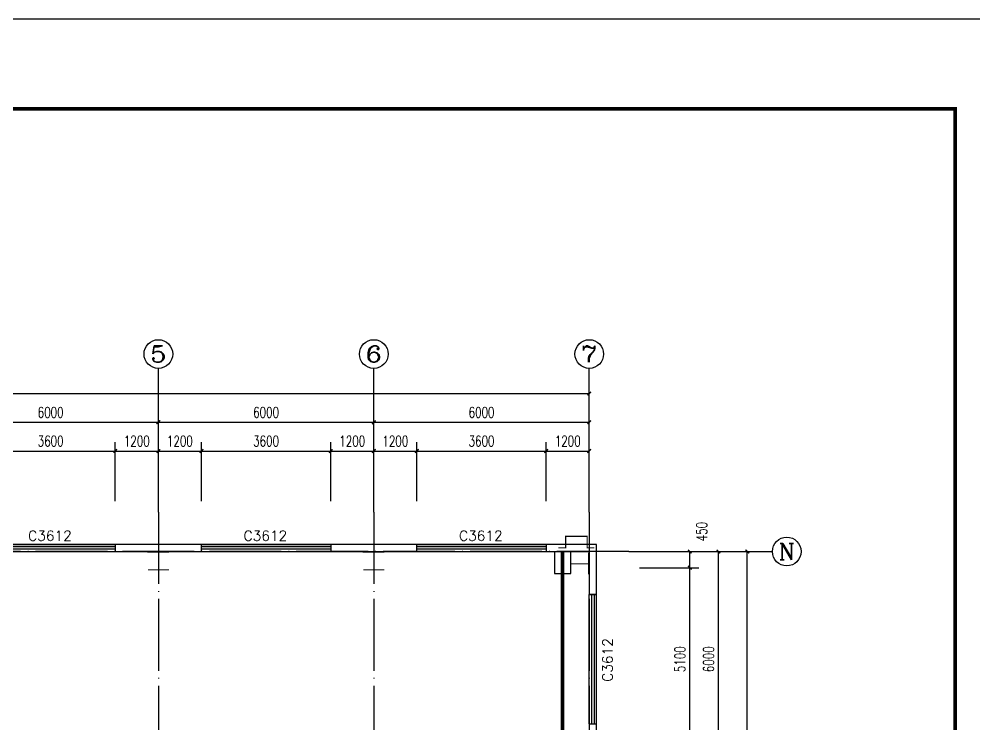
# Model space of a CAD drawing. Extents: x 683431 to 951238, y -788560 to -543702.
# Drawn here: x 854736 to 881327, y -634378 to -614750 of the extents above; entities that cross this region are included whole.
import ezdxf
from ezdxf.enums import TextEntityAlignment as Align

# ---------------------------------------------------------------- set-up
doc = ezdxf.new("R2010")
doc.units = 0
doc.header["$LTSCALE"] = 1000
doc.header["$MEASUREMENT"] = 0
doc.linetypes.add('CENTER', pattern=[50.8, 31.75, -6.35, 6.35, -6.35])
doc.linetypes.add('DOTE', pattern=[2.42, 2, -0.2, 0.02, -0.2])
for name, color, linetype in [('3', 3, 'CENTER'), ('AXIS', 3, 'Continuous'), ('AXIS_TEXT', 7, 'Continuous'), ('DOTE', 1, 'Continuous'), ('GROUND', 2, 'Continuous'), ('PUB_TITLE', 4, 'Continuous'), ('WALL', 7, 'Continuous'), ('WINDOW', 4, 'Continuous'), ('WINDOW_TEXT', 7, 'Continuous')]:
    doc.layers.add(name, color=color, linetype=linetype)
doc.styles.add('_TCH_AXIS', font='COMPLEX', dxfattribs={"bigfont": 'GBCBIG'})
doc.styles.add('_TCH_DIM_T3', font='SIMPLEX', dxfattribs={"width": 0.705882, "bigfont": 'GBCBIG'})
doc.styles.add('_TCH_WINDOW', font='simplex_.ttf', dxfattribs={"height": 3.5, "bigfont": 'GBCBIG'})
doc.styles.add('COMPLEX', font='COMPLEX')
doc.dimstyles.new('_TCH_ARCH&&100', dxfattribs={"dimtxt": 297.5, "dimasz": 100, "dimexe": 250, "dimexo": 300, "dimgap": 126.25, "dimtad": 1, "dimdec": 0, "dimzin": 0, "dimdsep": 46, "dimtxsty": '_TCH_DIM_T3', "dimblk": 'ARCHTICK', "dimcen": 0.09, "dimazin": 2, "dimtfac": 1, "dimtdec": 0, "dimtix": 1, "dimtmove": 2, "dimatfit": 3, "dimfxl": 0, "dimtolj": 1, "dimtzin": 0, "dimarcsym": 0})

# ---------------------------------------------------------------- blocks, each defined once
blk = doc.blocks.new('_ArchTick')
at = {"color": 0, "linetype": 'ByBlock', "const_width": 0.4}
blk.add_lwpolyline([(-0.5, -0.5), (0.5, 0.5)], dxfattribs=at)
blk = doc.blocks.new('*D223')
at = {"layer": 'AXIS', "color": 0, "lineweight": -2}
for p, q in [((872015, -630028), (873665, -630028)), ((873415, -635128), (873415, -630028)), ((872015, -635128), (873665, -635128))]:
    blk.add_line(p, q, dxfattribs=at)
at = {"layer": 'Defpoints', "color": 0}
for p in [(871715, -630028), (873415, -630028), (871715, -635128)]:
    blk.add_point(p, dxfattribs=at)
at = {"layer": 'AXIS', "color": 0, "lineweight": -2, "xscale": 100, "yscale": 100, "zscale": 100}
for p, rotation in [((873415, -630028), 90), ((873415, -635128), 270)]:
    blk.add_blockref('_ArchTick', p, dxfattribs=dict(at, rotation=rotation))
at = {"layer": 'AXIS', "color": 0, "insert": (873140, -632578), "char_height": 297.5, "attachment_point": 5, "rotation": 90, "style": '_TCH_DIM_T3'}
blk.add_mtext('\\A1;5100', dxfattribs=at)
blk = doc.blocks.new('*D224')
at = {"layer": 'AXIS', "color": 0, "lineweight": -2}
for p, q in [((872015, -629578), (873665, -629578)), ((873415, -630028), (873415, -629578)), ((872015, -630028), (873665, -630028))]:
    blk.add_line(p, q, dxfattribs=at)
at = {"layer": 'Defpoints', "color": 0}
for p in [(871715, -629578), (873415, -629578), (871715, -630028)]:
    blk.add_point(p, dxfattribs=at)
at = {"layer": 'AXIS', "color": 0, "lineweight": -2, "xscale": 100, "yscale": 100, "zscale": 100}
for p, rotation in [((873415, -629578), 90), ((873415, -630028), 270)]:
    blk.add_blockref('_ArchTick', p, dxfattribs=dict(at, rotation=rotation))
at = {"layer": 'AXIS', "color": 0, "insert": (873748, -629023), "char_height": 297.5, "attachment_point": 5, "rotation": 90, "style": '_TCH_DIM_T3'}
blk.add_mtext('\\A1;450', dxfattribs=at)
blk = doc.blocks.new('*D253')
at = {"layer": 'AXIS', "color": 0, "lineweight": -2}
for p, q in [((853815, -628178), (853815, -626528)), ((857415, -628178), (857415, -626528)), ((853815, -626778), (857415, -626778))]:
    blk.add_line(p, q, dxfattribs=at)
at = {"layer": 'Defpoints', "color": 0}
for p in [(857415, -626778), (853815, -628478), (857415, -628478)]:
    blk.add_point(p, dxfattribs=at)
at = {"layer": 'AXIS', "color": 0, "lineweight": -2, "xscale": 100, "yscale": 100, "zscale": 100, "rotation": 180}
blk.add_blockref('_ArchTick', (853815, -626778), dxfattribs=at)
at = {"layer": 'AXIS', "color": 0, "lineweight": -2, "xscale": 100, "yscale": 100, "zscale": 100}
blk.add_blockref('_ArchTick', (857415, -626778), dxfattribs=at)
at = {"layer": 'AXIS', "color": 0, "insert": (855615, -626503), "char_height": 297.5, "attachment_point": 5, "style": '_TCH_DIM_T3'}
blk.add_mtext('\\A1;3600', dxfattribs=at)
blk = doc.blocks.new('*D254')
at = {"layer": 'AXIS', "color": 0, "lineweight": -2}
for p, q in [((857415, -628178), (857415, -626528)), ((858615, -628178), (858615, -626528)), ((857415, -626778), (858615, -626778))]:
    blk.add_line(p, q, dxfattribs=at)
at = {"layer": 'Defpoints', "color": 0}
for p in [(858615, -626778), (857415, -628478), (858615, -628478)]:
    blk.add_point(p, dxfattribs=at)
at = {"layer": 'AXIS', "color": 0, "lineweight": -2, "xscale": 100, "yscale": 100, "zscale": 100, "rotation": 180}
blk.add_blockref('_ArchTick', (857415, -626778), dxfattribs=at)
at = {"layer": 'AXIS', "color": 0, "lineweight": -2, "xscale": 100, "yscale": 100, "zscale": 100}
blk.add_blockref('_ArchTick', (858615, -626778), dxfattribs=at)
at = {"layer": 'AXIS', "color": 0, "insert": (858015, -626503), "char_height": 297.5, "attachment_point": 5, "style": '_TCH_DIM_T3'}
blk.add_mtext('\\A1;1200', dxfattribs=at)
blk = doc.blocks.new('*D255')
at = {"layer": 'AXIS', "color": 0, "lineweight": -2}
for p, q in [((858615, -628178), (858615, -626528)), ((859815, -628178), (859815, -626528)), ((858615, -626778), (859815, -626778))]:
    blk.add_line(p, q, dxfattribs=at)
at = {"layer": 'Defpoints', "color": 0}
for p in [(859815, -626778), (858615, -628478), (859815, -628478)]:
    blk.add_point(p, dxfattribs=at)
at = {"layer": 'AXIS', "color": 0, "lineweight": -2, "xscale": 100, "yscale": 100, "zscale": 100, "rotation": 180}
blk.add_blockref('_ArchTick', (858615, -626778), dxfattribs=at)
at = {"layer": 'AXIS', "color": 0, "lineweight": -2, "xscale": 100, "yscale": 100, "zscale": 100}
blk.add_blockref('_ArchTick', (859815, -626778), dxfattribs=at)
at = {"layer": 'AXIS', "color": 0, "insert": (859215, -626503), "char_height": 297.5, "attachment_point": 5, "style": '_TCH_DIM_T3'}
blk.add_mtext('\\A1;1200', dxfattribs=at)
blk = doc.blocks.new('*D256')
at = {"layer": 'AXIS', "color": 0, "lineweight": -2}
for p, q in [((859815, -628178), (859815, -626528)), ((863415, -628178), (863415, -626528)), ((859815, -626778), (863415, -626778))]:
    blk.add_line(p, q, dxfattribs=at)
at = {"layer": 'Defpoints', "color": 0}
for p in [(863415, -626778), (859815, -628478), (863415, -628478)]:
    blk.add_point(p, dxfattribs=at)
at = {"layer": 'AXIS', "color": 0, "lineweight": -2, "xscale": 100, "yscale": 100, "zscale": 100, "rotation": 180}
blk.add_blockref('_ArchTick', (859815, -626778), dxfattribs=at)
at = {"layer": 'AXIS', "color": 0, "lineweight": -2, "xscale": 100, "yscale": 100, "zscale": 100}
blk.add_blockref('_ArchTick', (863415, -626778), dxfattribs=at)
at = {"layer": 'AXIS', "color": 0, "insert": (861615, -626503), "char_height": 297.5, "attachment_point": 5, "style": '_TCH_DIM_T3'}
blk.add_mtext('\\A1;3600', dxfattribs=at)
blk = doc.blocks.new('*D257')
at = {"layer": 'AXIS', "color": 0, "lineweight": -2}
for p, q in [((863415, -628178), (863415, -626528)), ((864615, -628178), (864615, -626528)), ((863415, -626778), (864615, -626778))]:
    blk.add_line(p, q, dxfattribs=at)
at = {"layer": 'Defpoints', "color": 0}
for p in [(864615, -626778), (863415, -628478), (864615, -628478)]:
    blk.add_point(p, dxfattribs=at)
at = {"layer": 'AXIS', "color": 0, "lineweight": -2, "xscale": 100, "yscale": 100, "zscale": 100, "rotation": 180}
blk.add_blockref('_ArchTick', (863415, -626778), dxfattribs=at)
at = {"layer": 'AXIS', "color": 0, "lineweight": -2, "xscale": 100, "yscale": 100, "zscale": 100}
blk.add_blockref('_ArchTick', (864615, -626778), dxfattribs=at)
at = {"layer": 'AXIS', "color": 0, "insert": (864015, -626503), "char_height": 297.5, "attachment_point": 5, "style": '_TCH_DIM_T3'}
blk.add_mtext('\\A1;1200', dxfattribs=at)
blk = doc.blocks.new('*D258')
at = {"layer": 'AXIS', "color": 0, "lineweight": -2}
for p, q in [((864615, -628178), (864615, -626528)), ((865815, -628178), (865815, -626528)), ((864615, -626778), (865815, -626778))]:
    blk.add_line(p, q, dxfattribs=at)
at = {"layer": 'Defpoints', "color": 0}
for p in [(865815, -626778), (864615, -628478), (865815, -628478)]:
    blk.add_point(p, dxfattribs=at)
at = {"layer": 'AXIS', "color": 0, "lineweight": -2, "xscale": 100, "yscale": 100, "zscale": 100, "rotation": 180}
blk.add_blockref('_ArchTick', (864615, -626778), dxfattribs=at)
at = {"layer": 'AXIS', "color": 0, "lineweight": -2, "xscale": 100, "yscale": 100, "zscale": 100}
blk.add_blockref('_ArchTick', (865815, -626778), dxfattribs=at)
at = {"layer": 'AXIS', "color": 0, "insert": (865215, -626503), "char_height": 297.5, "attachment_point": 5, "style": '_TCH_DIM_T3'}
blk.add_mtext('\\A1;1200', dxfattribs=at)
blk = doc.blocks.new('*D259')
at = {"layer": 'AXIS', "color": 0, "lineweight": -2}
for p, q in [((865815, -628178), (865815, -626528)), ((869415, -628178), (869415, -626528)), ((865815, -626778), (869415, -626778))]:
    blk.add_line(p, q, dxfattribs=at)
at = {"layer": 'Defpoints', "color": 0}
for p in [(869415, -626778), (865815, -628478), (869415, -628478)]:
    blk.add_point(p, dxfattribs=at)
at = {"layer": 'AXIS', "color": 0, "lineweight": -2, "xscale": 100, "yscale": 100, "zscale": 100, "rotation": 180}
blk.add_blockref('_ArchTick', (865815, -626778), dxfattribs=at)
at = {"layer": 'AXIS', "color": 0, "lineweight": -2, "xscale": 100, "yscale": 100, "zscale": 100}
blk.add_blockref('_ArchTick', (869415, -626778), dxfattribs=at)
at = {"layer": 'AXIS', "color": 0, "insert": (867615, -626503), "char_height": 297.5, "attachment_point": 5, "style": '_TCH_DIM_T3'}
blk.add_mtext('\\A1;3600', dxfattribs=at)
blk = doc.blocks.new('*D260')
at = {"layer": 'AXIS', "color": 0, "lineweight": -2}
for p, q in [((869415, -628178), (869415, -626528)), ((870615, -628178), (870615, -626528)), ((869415, -626778), (870615, -626778))]:
    blk.add_line(p, q, dxfattribs=at)
at = {"layer": 'Defpoints', "color": 0}
for p in [(870615, -626778), (869415, -628478), (870615, -628478)]:
    blk.add_point(p, dxfattribs=at)
at = {"layer": 'AXIS', "color": 0, "lineweight": -2, "xscale": 100, "yscale": 100, "zscale": 100, "rotation": 180}
blk.add_blockref('_ArchTick', (869415, -626778), dxfattribs=at)
at = {"layer": 'AXIS', "color": 0, "lineweight": -2, "xscale": 100, "yscale": 100, "zscale": 100}
blk.add_blockref('_ArchTick', (870615, -626778), dxfattribs=at)
at = {"layer": 'AXIS', "color": 0, "insert": (870015, -626503), "char_height": 297.5, "attachment_point": 5, "style": '_TCH_DIM_T3'}
blk.add_mtext('\\A1;1200', dxfattribs=at)
blk = doc.blocks.new('*D285')
at = {"layer": 'AXIS', "color": 0, "lineweight": -2}
for p, q in [((872015, -629578), (874465, -629578)), ((874215, -635578), (874215, -629578)), ((872015, -635578), (874465, -635578))]:
    blk.add_line(p, q, dxfattribs=at)
at = {"layer": 'Defpoints', "color": 0}
for p in [(871715, -629578), (874215, -629578), (871715, -635578)]:
    blk.add_point(p, dxfattribs=at)
at = {"layer": 'AXIS', "color": 0, "lineweight": -2, "xscale": 100, "yscale": 100, "zscale": 100}
for p, rotation in [((874215, -629578), 90), ((874215, -635578), 270)]:
    blk.add_blockref('_ArchTick', p, dxfattribs=dict(at, rotation=rotation))
at = {"layer": 'AXIS', "color": 0, "insert": (873940, -632578), "char_height": 297.5, "attachment_point": 5, "rotation": 90, "style": '_TCH_DIM_T3'}
blk.add_mtext('\\A1;6000', dxfattribs=at)
blk = doc.blocks.new('*D286')
at = {"layer": 'AXIS', "color": 0, "lineweight": -2}
for p, q in [((872015, -629578), (875265, -629578)), ((875015, -701578), (875015, -629578)), ((872015, -701578), (875265, -701578))]:
    blk.add_line(p, q, dxfattribs=at)
at = {"layer": 'Defpoints', "color": 0}
for p in [(871715, -629578), (875015, -629578), (871715, -701578)]:
    blk.add_point(p, dxfattribs=at)
at = {"layer": 'AXIS', "color": 0, "lineweight": -2, "xscale": 100, "yscale": 100, "zscale": 100}
for p, rotation in [((875015, -629578), 90), ((875015, -701578), 270)]:
    blk.add_blockref('_ArchTick', p, dxfattribs=dict(at, rotation=rotation))
at = {"layer": 'AXIS', "color": 0, "insert": (874740, -665578), "char_height": 297.5, "attachment_point": 5, "rotation": 90, "style": '_TCH_DIM_T3'}
blk.add_mtext('\\A1;72000', dxfattribs=at)
blk = doc.blocks.new('_AXISO')
blk.add_circle((0, 0), 0.5)
at = {"layer": 'AXIS_TEXT', "style": 'COMPLEX', "width": 1.041667}
blk.add_attdef('A', text='', height=0.56, dxfattribs=at).set_placement((-0.25, -0.28), (0.25, -0.28), align=Align.FIT)
blk = doc.blocks.new('*D297')
at = {"layer": 'AXIS', "color": 0, "lineweight": -2}
for p, q in [((852615, -628178), (852615, -625728)), ((858615, -628178), (858615, -625728)), ((852615, -625978), (858615, -625978))]:
    blk.add_line(p, q, dxfattribs=at)
at = {"layer": 'Defpoints', "color": 0}
for p in [(858615, -625978), (852615, -628478), (858615, -628478)]:
    blk.add_point(p, dxfattribs=at)
at = {"layer": 'AXIS', "color": 0, "lineweight": -2, "xscale": 100, "yscale": 100, "zscale": 100, "rotation": 180}
blk.add_blockref('_ArchTick', (852615, -625978), dxfattribs=at)
at = {"layer": 'AXIS', "color": 0, "lineweight": -2, "xscale": 100, "yscale": 100, "zscale": 100}
blk.add_blockref('_ArchTick', (858615, -625978), dxfattribs=at)
at = {"layer": 'AXIS', "color": 0, "insert": (855615, -625703), "char_height": 297.5, "attachment_point": 5, "style": '_TCH_DIM_T3'}
blk.add_mtext('\\A1;6000', dxfattribs=at)
blk = doc.blocks.new('*D298')
at = {"layer": 'AXIS', "color": 0, "lineweight": -2}
for p, q in [((858615, -628178), (858615, -625728)), ((864615, -628178), (864615, -625728)), ((858615, -625978), (864615, -625978))]:
    blk.add_line(p, q, dxfattribs=at)
at = {"layer": 'Defpoints', "color": 0}
for p in [(864615, -625978), (858615, -628478), (864615, -628478)]:
    blk.add_point(p, dxfattribs=at)
at = {"layer": 'AXIS', "color": 0, "lineweight": -2, "xscale": 100, "yscale": 100, "zscale": 100, "rotation": 180}
blk.add_blockref('_ArchTick', (858615, -625978), dxfattribs=at)
at = {"layer": 'AXIS', "color": 0, "lineweight": -2, "xscale": 100, "yscale": 100, "zscale": 100}
blk.add_blockref('_ArchTick', (864615, -625978), dxfattribs=at)
at = {"layer": 'AXIS', "color": 0, "insert": (861615, -625703), "char_height": 297.5, "attachment_point": 5, "style": '_TCH_DIM_T3'}
blk.add_mtext('\\A1;6000', dxfattribs=at)
blk = doc.blocks.new('*D299')
at = {"layer": 'AXIS', "color": 0, "lineweight": -2}
for p, q in [((864615, -628178), (864615, -625728)), ((870615, -628178), (870615, -625728)), ((864615, -625978), (870615, -625978))]:
    blk.add_line(p, q, dxfattribs=at)
at = {"layer": 'Defpoints', "color": 0}
for p in [(870615, -625978), (864615, -628478), (870615, -628478)]:
    blk.add_point(p, dxfattribs=at)
at = {"layer": 'AXIS', "color": 0, "lineweight": -2, "xscale": 100, "yscale": 100, "zscale": 100, "rotation": 180}
blk.add_blockref('_ArchTick', (864615, -625978), dxfattribs=at)
at = {"layer": 'AXIS', "color": 0, "lineweight": -2, "xscale": 100, "yscale": 100, "zscale": 100}
blk.add_blockref('_ArchTick', (870615, -625978), dxfattribs=at)
at = {"layer": 'AXIS', "color": 0, "insert": (867615, -625703), "char_height": 297.5, "attachment_point": 5, "style": '_TCH_DIM_T3'}
blk.add_mtext('\\A1;6000', dxfattribs=at)
blk = doc.blocks.new('*D300')
at = {"layer": 'AXIS', "color": 0, "lineweight": -2}
for p, q in [((835015, -628178), (835015, -624928)), ((870615, -628178), (870615, -624928)), ((835015, -625178), (870615, -625178))]:
    blk.add_line(p, q, dxfattribs=at)
at = {"layer": 'Defpoints', "color": 0}
for p in [(870615, -625178), (835015, -628478), (870615, -628478)]:
    blk.add_point(p, dxfattribs=at)
at = {"layer": 'AXIS', "color": 0, "lineweight": -2, "xscale": 100, "yscale": 100, "zscale": 100, "rotation": 180}
blk.add_blockref('_ArchTick', (835015, -625178), dxfattribs=at)
at = {"layer": 'AXIS', "color": 0, "lineweight": -2, "xscale": 100, "yscale": 100, "zscale": 100}
blk.add_blockref('_ArchTick', (870615, -625178), dxfattribs=at)
at = {"layer": 'AXIS', "color": 0, "insert": (852815, -624903), "char_height": 297.5, "attachment_point": 5, "style": '_TCH_DIM_T3'}
blk.add_mtext('\\A1;35600', dxfattribs=at)
blk = doc.blocks.new('$WINLIB2D$00000001')
at = {"color": 0}
for points in [[(-0.5, 0.5), (-0.5, -0.5)], [(-0.5, 0.5), (0.5, 0.5)], [(0.5, -0.5), (0.5, 0.5)], [(0.5, 0.1667), (-0.5, 0.1667)], [(0.5, -0.1667), (-0.5, -0.1667)], [(-0.5, -0.5), (0.5, -0.5)]]:
    blk.add_lwpolyline(points, dxfattribs=at)

msp = doc.modelspace()

# ---------------------------------------------------------------- linework, layer by layer
at = {"const_width": 30}
msp.add_lwpolyline([(870757.5, -629474.8), (870557.5, -629474.8), (870557.5, -629154.8), (869957.5, -629154.8), (869957.5, -629474.8), (869757.5, -629474.8)], dxfattribs=at)
at = {"ltscale": 10, "const_width": 20}
for points in [[(858889.2, -629600.1), (858304.4, -629600.1)], [(858889.2, -629600.1), (858304.4, -629600.1)], [(858889.2, -629600.1), (858304.4, -629600.1)], [(858891.7, -629600.1), (858306.9, -629600.1)], [(858907.5, -629600.1), (858322.7, -629600.1)], [(858907.7, -629600.1), (858322.9, -629600.1)], [(858615.1, -630087.7), (858615.1, -629600.1)], [(864889.2, -629600.1), (864304.4, -629600.1)], [(864889.2, -629600.1), (864304.4, -629600.1)], [(864889.2, -629600.1), (864304.4, -629600.1)], [(864891.7, -629600.1), (864306.9, -629600.1)], [(864907.5, -629600.1), (864322.7, -629600.1)], [(864907.7, -629600.1), (864322.9, -629600.1)], [(864615.1, -630087.7), (864615.1, -629600.1)], [(870099.9, -630212), (870099.9, -629627.2)], [(870587.5, -630193.7), (870587.5, -629608.9)], [(870587.5, -630193.7), (870587.5, -629608.9)], [(870587.5, -630193.7), (870587.5, -629608.9)], [(870587.5, -630196.2), (870587.5, -629611.4)], [(870587.5, -630212), (870587.5, -629627.2)], [(870587.5, -630212.2), (870587.5, -629627.4)], [(870099.9, -629919.6), (870587.5, -629919.6)], [(858907.5, -630087.7), (858322.7, -630087.7)], [(864907.5, -630087.7), (864322.7, -630087.7)]]:
    msp.add_lwpolyline(points, dxfattribs=at)
at = {"linetype": 'Continuous'}
msp.add_lwpolyline([(869649.9, -629587.3), (869649.9, -630190.6), (870099.9, -630190.6), (870099.9, -629587.3)], close=True, dxfattribs=at)
at = {"layer": '3', "color": 0, "linetype": 'DOTE', "const_width": 100}
msp.add_lwpolyline([(869870.1, -629578.1), (869870.1, -701578.1)], dxfattribs=at)
at = {"layer": 'AXIS'}
for p, q in [((858615.3, -628478.1), (858615.3, -624478.1)), ((864615.3, -628478.1), (864615.3, -624478.1)), ((870615.3, -628478.1), (870615.3, -624478.1)), ((871715.3, -629578.1), (875715.3, -629578.1))]:
    msp.add_line(p, q, dxfattribs=at)
at = {"layer": 'DOTE', "linetype": 'DOTE'}
for p, q in [((858615.3, -628478.1), (858615.3, -702578.1)), ((864615.3, -628478.1), (864615.3, -702578.1)), ((870615.3, -628478.1), (870615.3, -702578.1)), ((871715.3, -629578.1), (832965.3, -629578.1))]:
    msp.add_line(p, q, dxfattribs=at)
at = {"layer": 'GROUND'}
for p, q in [((870815.3, -629378.1), (834815.3, -629378.1)), ((870815.3, -701778.1), (870815.3, -629378.1))]:
    msp.add_line(p, q, dxfattribs=at)
at = {"layer": 'PUB_TITLE'}
msp.add_lwpolyline([(822402.4, -719849.5), (881802.4, -719849.5), (881802.4, -614749.5), (822402.4, -614749.5)], close=True, dxfattribs=at)
at = {"layer": 'PUB_TITLE', "const_width": 100}
msp.add_lwpolyline([(823402.4, -718849.5), (880802.4, -718849.5), (880802.4, -617249.5), (823402.4, -617249.5)], close=True, dxfattribs=at)
at = {"layer": 'WALL', "color": 2}
for p, q in [((859815.3, -629378.1), (857415.3, -629378.1)), ((857415.3, -629378.1), (857415.3, -629578.1)), ((859815.3, -629578.1), (859815.3, -629378.1)), ((865815.3, -629378.1), (863415.3, -629378.1)), ((863415.3, -629378.1), (863415.3, -629578.1)), ((865815.3, -629578.1), (865815.3, -629378.1)), ((870815.3, -629378.1), (869415.3, -629378.1)), ((869415.3, -629378.1), (869415.3, -629578.1)), ((870815.3, -630778.1), (870815.3, -629378.1)), ((857415.3, -629578.1), (859815.3, -629578.1)), ((863415.3, -629578.1), (865815.3, -629578.1)), ((869415.3, -629578.1), (870615.3, -629578.1)), ((870615.3, -629578.1), (870615.3, -630778.1)), ((870615.3, -630778.1), (870815.3, -630778.1))]:
    msp.add_line(p, q, dxfattribs=at)

# ---------------------------------------------------------------- block references
at = {"layer": 'AXIS'}
ref = msp.add_blockref('_AXISO', (858615.3, -624078.1), dxfattribs=dict(at, xscale=800, yscale=800, zscale=800))
ref.add_attrib('A', '5', dxfattribs={"layer": 'AXIS_TEXT', "ltscale": 0.5, "height": 452.5, "style": '_TCH_AXIS', "width": 1.5}).set_placement((858389, -624304.4), (858841.6, -624304.4), align=Align.FIT)
ref = msp.add_blockref('_AXISO', (864615.3, -624078.1), dxfattribs=dict(at, xscale=800, yscale=800, zscale=800))
ref.add_attrib('A', '6', dxfattribs={"layer": 'AXIS_TEXT', "ltscale": 0.5, "height": 452.5, "style": '_TCH_AXIS', "width": 1.5}).set_placement((864389, -624304.4), (864841.6, -624304.4), align=Align.FIT)
ref = msp.add_blockref('_AXISO', (870615.3, -624078.1), dxfattribs=dict(at, xscale=800, yscale=800, zscale=800))
ref.add_attrib('A', '7', dxfattribs={"layer": 'AXIS_TEXT', "ltscale": 0.5, "height": 452.5, "style": '_TCH_AXIS', "width": 1.5}).set_placement((870389, -624304.4), (870841.6, -624304.4), align=Align.FIT)
ref = msp.add_blockref('_AXISO', (876115.3, -629578.1), dxfattribs=dict(at, xscale=800, yscale=800, zscale=800))
ref.add_attrib('A', 'N', dxfattribs={"layer": 'AXIS_TEXT', "ltscale": 0.5, "height": 452.5, "style": '_TCH_AXIS', "width": 1.105263}).set_placement((875889, -629804.4), (876341.6, -629804.4), align=Align.FIT)
at = {"layer": 'WINDOW'}
ref = msp.add_blockref('$WINLIB2D$00000001', (855615.3, -629478.1), dxfattribs=dict(at, xscale=-3600, yscale=200, zscale=-3600, rotation=179.9999999999998))
ref.add_attrib('A', 'C3612', (854988, -629278.1), dxfattribs={"layer": 'WINDOW_TEXT', "ltscale": 0.5, "height": 280.96, "rotation": 360, "style": '_TCH_WINDOW'})
ref = msp.add_blockref('$WINLIB2D$00000001', (861615.3, -629478.1), dxfattribs=dict(at, xscale=-3600, yscale=200, zscale=-3600, rotation=179.9999999999998))
ref.add_attrib('A', 'C3612', (860988, -629278.1), dxfattribs={"layer": 'WINDOW_TEXT', "ltscale": 0.5, "height": 280.96, "rotation": 360, "style": '_TCH_WINDOW'})
ref = msp.add_blockref('$WINLIB2D$00000001', (867615.3, -629478.1), dxfattribs=dict(at, xscale=-3600, yscale=200, zscale=-3600, rotation=179.9999999999998))
ref.add_attrib('A', 'C3612', (866988, -629278.1), dxfattribs={"layer": 'WINDOW_TEXT', "ltscale": 0.5, "height": 280.96, "rotation": 360, "style": '_TCH_WINDOW'})
ref = msp.add_blockref('$WINLIB2D$00000001', (870715.3, -632578.1), dxfattribs=dict(at, xscale=3600, yscale=200, zscale=3600, rotation=90))
ref.add_attrib('A', 'C3612', (871265.3, -633205.5), dxfattribs={"layer": 'WINDOW_TEXT', "ltscale": 0.5, "height": 280.96, "rotation": 90, "style": '_TCH_WINDOW'})

# ---------------------------------------------------------------- dimensions: what is measured, and where the dimension line sits
at = {"layer": 'AXIS'}
for p1, p2, distance, picture, middle in [((835015.3, -628478.1), (870615.3, -628478.1), 3300, '*D300', (852815.3, -624903.1)), ((852615.3, -628478.1), (858615.3, -628478.1), 2500, '*D297', (855615.3, -625703.1)), ((858615.3, -628478.1), (864615.3, -628478.1), 2500, '*D298', (861615.3, -625703.1)), ((864615.3, -628478.1), (870615.3, -628478.1), 2500, '*D299', (867615.3, -625703.1)), ((853815.3, -628478.1), (857415.3, -628478.1), 1700, '*D253', (855615.3, -626503.1)), ((857415.3, -628478.1), (858615.3, -628478.1), 1700, '*D254', (858015.3, -626503.1)), ((858615.3, -628478.1), (859815.3, -628478.1), 1700, '*D255', (859215.3, -626503.1)), ((859815.3, -628478.1), (863415.3, -628478.1), 1700, '*D256', (861615.3, -626503.1)), ((863415.3, -628478.1), (864615.3, -628478.1), 1700, '*D257', (864015.3, -626503.1)), ((864615.3, -628478.1), (865815.3, -628478.1), 1700, '*D258', (865215.3, -626503.1)), ((865815.3, -628478.1), (869415.3, -628478.1), 1700, '*D259', (867615.3, -626503.1)), ((869415.3, -628478.1), (870615.3, -628478.1), 1700, '*D260', (870015.3, -626503.1)), ((871715.3, -635578.1), (871715.3, -629578.1), -2500, '*D285', (873940.3, -632578.1)), ((871715.3, -701578.1), (871715.3, -629578.1), -3300, '*D286', (874740.3, -665578.1)), ((871715.3, -635128.1), (871715.3, -630028.1), -1700, '*D223', (873140.3, -632578.1))]:
    dim = msp.add_aligned_dim(p1=p1, p2=p2, distance=distance, dimstyle='_TCH_ARCH&&100', dxfattribs=at)
    dim.commit()
    dim.dimension.update_dxf_attribs({"geometry": picture, "text_midpoint": middle})
dim = msp.add_linear_dim(base=(873415.3, -629578.1), p1=(871715.3, -630028.1), p2=(871715.3, -629578.1), angle=90, dimstyle='_TCH_ARCH&&100', dxfattribs=at)
dim.commit()
dim.dimension.update_dxf_attribs({"geometry": '*D224', "text_midpoint": (873747.8, -629023.1), "dimtype": 161})

doc.saveas('drawing.dxf')
